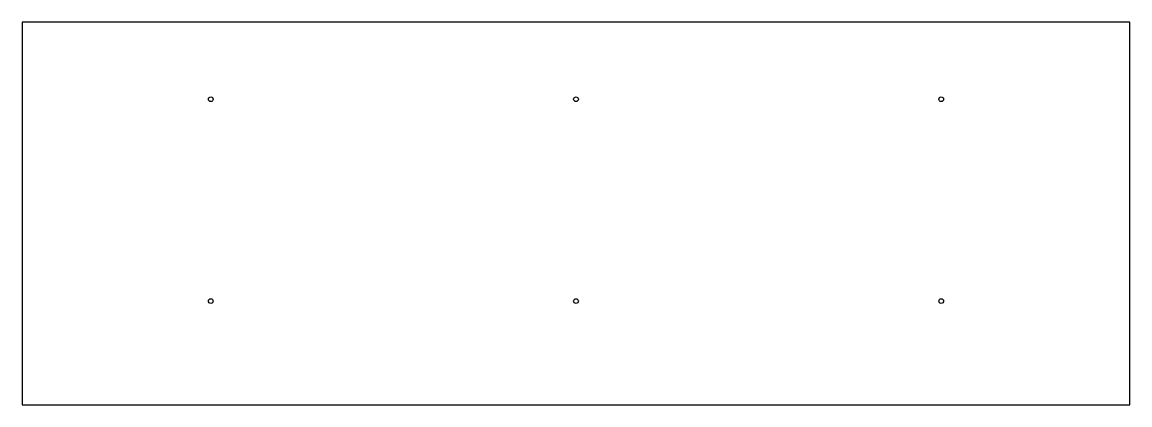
# Model space of a CAD drawing. Extents: x 133.8 to 163.3, y 33.8 to 44.
import ezdxf

# ---------------------------------------------------------------- set-up
doc = ezdxf.new("R2010")
doc.units = 0
doc.header["$LTSCALE"] = 21.5596
doc.header["$MEASUREMENT"] = 0
doc.layers.add('6_125BIT_750DEP', color=7, linetype='Continuous')
doc.layers.add('7_250BIT_750OUTLINE', color=7, linetype='Continuous')

msp = doc.modelspace()

# ---------------------------------------------------------------- linework, layer by layer
at = {"layer": '6_125BIT_750DEP', "color": 7, "linetype": 'Continuous', "lineweight": 25}
for centre in [(138.858, 41.953), (148.575, 41.953), (158.292, 41.953), (138.858, 36.586), (148.575, 36.586), (158.292, 36.586)]:
    msp.add_circle(centre, 0.0625, dxfattribs=at)
at = {"layer": '7_250BIT_750OUTLINE', "color": 7, "linetype": 'Continuous', "lineweight": 25}
for p, q in [((163.31, 44), (133.84, 44)), ((133.84, 44), (133.84, 33.828)), ((163.31, 33.828), (163.31, 44)), ((133.84, 33.828), (163.31, 33.828))]:
    msp.add_line(p, q, dxfattribs=at)

doc.saveas('drawing.dxf')
